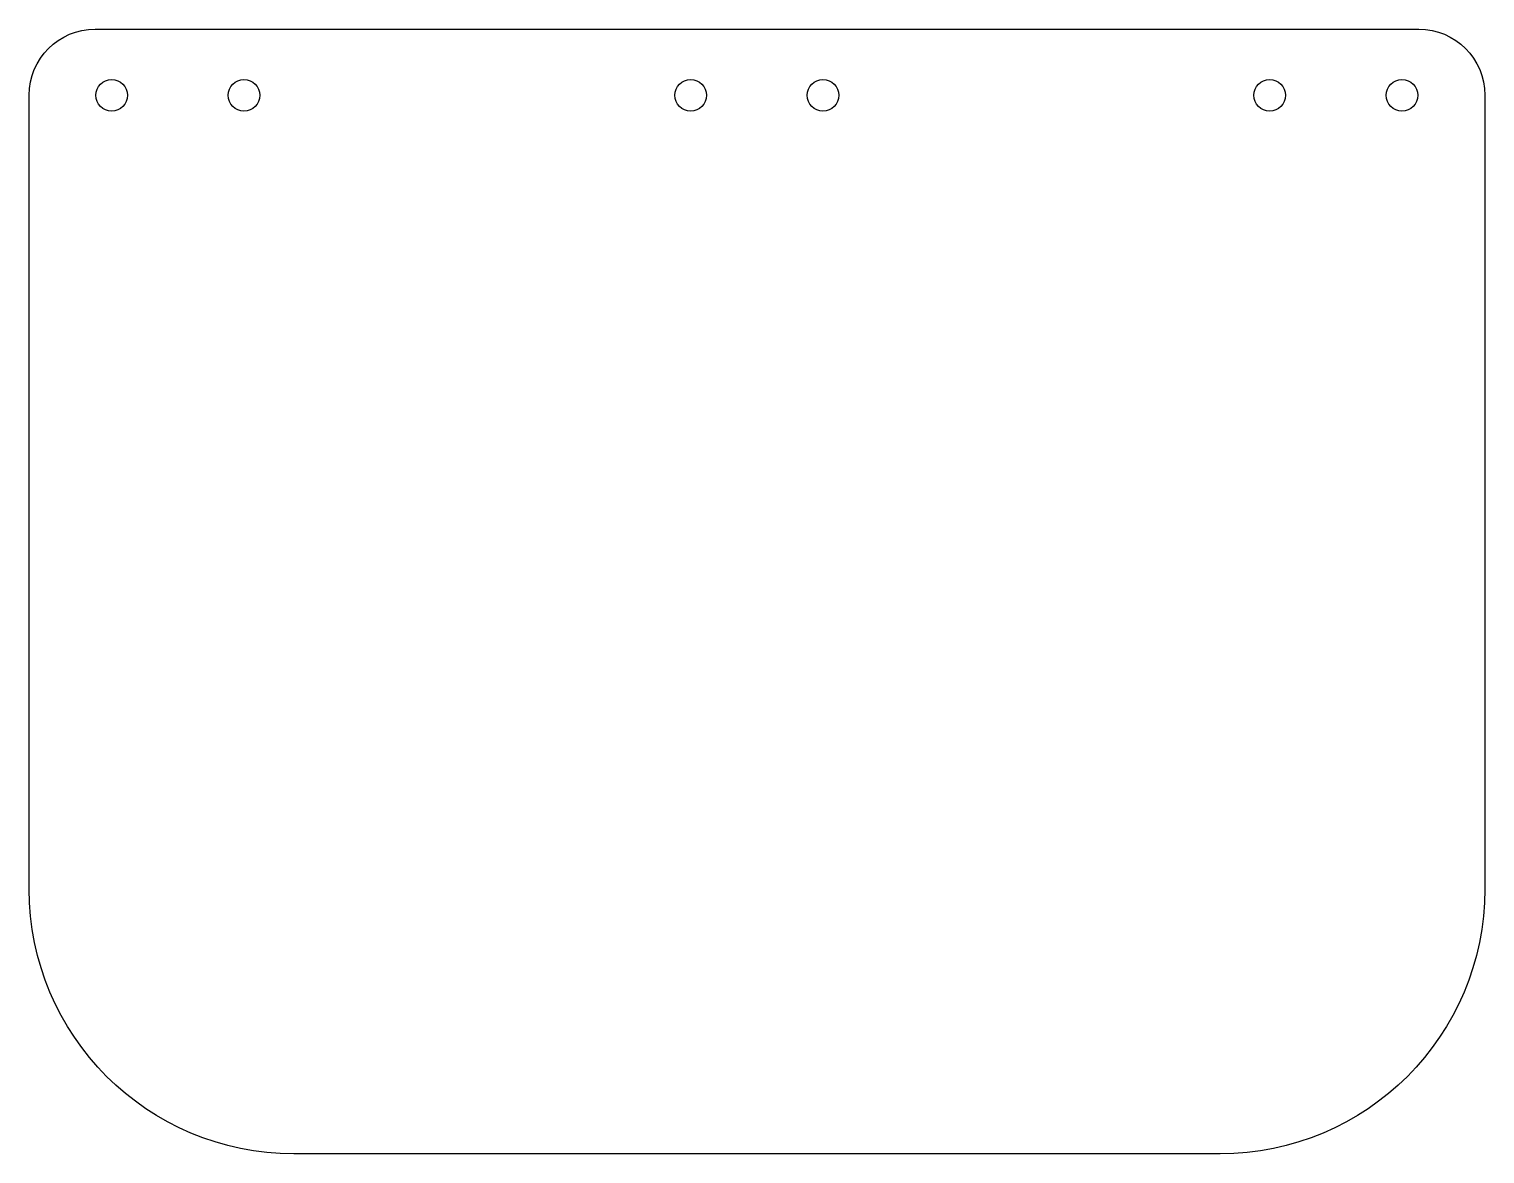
# Model space of a CAD drawing. Extents: x 0 to 11, y 0 to 8.5.
import ezdxf

# ---------------------------------------------------------------- set-up
doc = ezdxf.new("R2010")
doc.units = 0
doc.layers.add('Layer_1', color=7, linetype='CONTINUOUS')

msp = doc.modelspace()

# ---------------------------------------------------------------- linework, layer by layer
at = {"layer": 'Layer_1', "color": 7}
for p, q in [((0.50067, 8.49943), (10.499329, 8.49943)), ((0.000737, 2.000302), (0.000737, 7.999497)), ((0.504836, 7.999497), (0.504836, 7.999497)), ((0.504836, 7.999497), (0.504836, 7.999497)), ((1.504702, 7.999497), (1.504702, 7.999497)), ((1.504702, 7.999497), (1.504702, 7.999497)), ((4.879249, 7.999497), (4.879249, 7.999497)), ((4.879249, 7.999497), (4.879249, 7.999497)), ((5.879115, 7.999497), (5.879115, 7.999497)), ((5.879115, 7.999497), (5.879115, 7.999497)), ((9.253663, 7.999497), (9.253663, 7.999497)), ((9.253663, 7.999497), (9.253663, 7.999497)), ((10.253528, 7.999497), (10.253528, 7.999497)), ((10.253528, 7.999497), (10.253528, 7.999497)), ((10.999262, 7.999497), (10.999262, 2.000302)), ((8.99953, 0.00057), (2.000469, 0.00057)), ((8.99953, 0.00057), (8.99953, 0.00057))]:
    msp.add_line(p, q, dxfattribs=at)
for points in [[(0.000737, 7.999497), (0.000737, 8.275849), (0.224318, 8.49943), (0.50067, 8.49943)], [(10.499329, 8.49943), (10.775681, 8.49943), (10.999262, 8.275849), (10.999262, 7.999497)], [(0.504836, 7.999497), (0.504836, 8.066155), (0.558996, 8.118925), (0.624265, 8.118925)], [(0.624265, 8.118925), (0.689534, 8.118925), (0.743693, 8.064766), (0.743693, 7.999497)], [(1.504702, 7.999497), (1.504702, 8.066155), (1.558862, 8.118925), (1.624131, 8.118925)], [(1.624131, 8.118925), (1.6894, 8.118925), (1.743559, 8.064766), (1.743559, 7.999497)], [(4.879249, 7.999497), (4.879249, 8.066155), (4.933409, 8.118925), (4.998678, 8.118925)], [(4.998678, 8.118925), (5.065336, 8.118925), (5.118106, 8.064766), (5.118106, 7.999497)], [(5.879115, 7.999497), (5.879115, 8.066155), (5.933275, 8.118925), (5.998544, 8.118925)], [(5.998544, 8.118925), (6.065201, 8.118925), (6.117972, 8.064766), (6.117972, 7.999497)], [(9.253663, 7.999497), (9.253663, 8.066155), (9.307822, 8.118925), (9.373091, 8.118925)], [(9.373091, 8.118925), (9.43836, 8.118925), (9.492519, 8.064766), (9.492519, 7.999497)], [(10.253528, 7.999497), (10.253528, 8.066155), (10.307688, 8.118925), (10.372957, 8.118925)], [(10.372957, 8.118925), (10.438226, 8.118925), (10.492385, 8.064766), (10.492385, 7.999497)], [(0.624265, 7.880069), (0.558996, 7.880069), (0.504836, 7.932839), (0.504836, 7.999497)], [(0.743693, 7.999497), (0.743693, 7.934228), (0.689534, 7.880069), (0.624265, 7.880069)], [(1.624131, 7.880069), (1.558862, 7.880069), (1.504702, 7.932839), (1.504702, 7.999497)], [(1.743559, 7.999497), (1.743559, 7.934228), (1.6894, 7.880069), (1.624131, 7.880069)], [(4.998678, 7.880069), (4.933409, 7.880069), (4.879249, 7.932839), (4.879249, 7.999497)], [(5.118106, 7.999497), (5.118106, 7.934228), (5.063947, 7.880069), (4.998678, 7.880069)], [(5.998544, 7.880069), (5.933275, 7.880069), (5.879115, 7.932839), (5.879115, 7.999497)], [(6.117972, 7.999497), (6.117972, 7.934228), (6.063813, 7.880069), (5.998544, 7.880069)], [(9.373091, 7.880069), (9.307822, 7.880069), (9.253663, 7.932839), (9.253663, 7.999497)], [(9.492519, 7.999497), (9.492519, 7.934228), (9.43836, 7.880069), (9.373091, 7.880069)], [(10.372957, 7.880069), (10.307688, 7.880069), (10.253528, 7.932839), (10.253528, 7.999497)], [(10.492385, 7.999497), (10.492385, 7.934228), (10.438226, 7.880069), (10.372957, 7.880069)], [(2.000469, 0.00057), (0.896451, 0.00057), (0.000737, 0.896283), (0.000737, 2.000302)], [(10.999262, 2.000302), (10.999262, 0.896283), (10.103548, 0.00057), (8.99953, 0.00057)]]:
    msp.add_open_spline(points, degree=3, dxfattribs=at)

doc.saveas('drawing.dxf')
